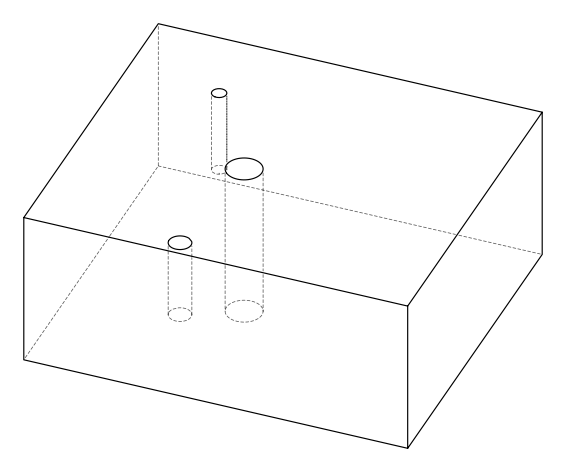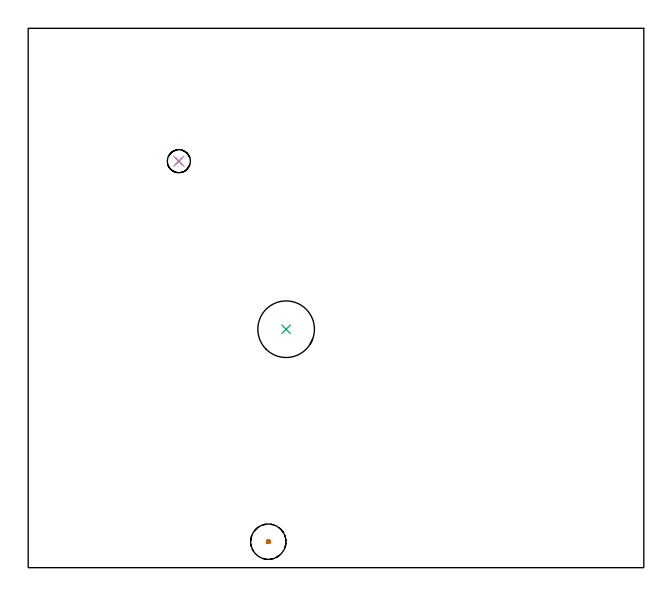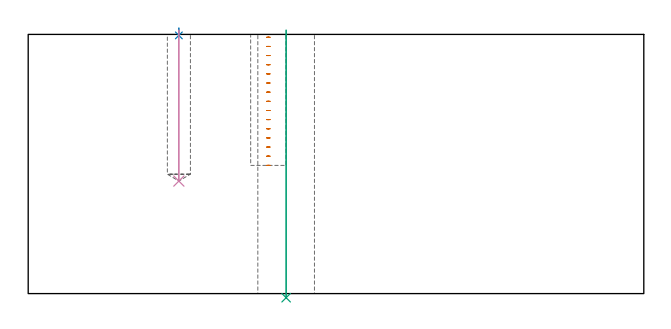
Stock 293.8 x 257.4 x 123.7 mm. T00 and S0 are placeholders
(PLAN: 4 operations, 3 tool changes, 1.4 min)
(1 MILL_BLIND_HOLE_FROM_SOLID_MATERIAL | STEP1POCKET | UGT0201_133 | Spiral | 0.52 min | 13865 mm3)
(2 SPOT_DRILL | STEP1POCKET_1 | NXT0321_9005460120000 | 0.03 min | 2 mm3)
(3 INDEXABLE_INSERT_DRILL_THROUGH_HOLE_FROM_SOLID | STEP1HOLE | NXT0302_025 | 0.51 min | 70792 mm3)
(4 DRILL_BLIND_HOLE_INTO_CENTER | STEP1POCKET_1 | UGT0301_505 | 0.29 min | 6426 mm3)
(TOOL UGT0201_133 | Carbide End Mill 15.0 | D15 FL30 Z4)
(TOOL NXT0321_9005460120000 | NC Spot Drill, 142deg, 12mm, Carbide, Uncoated | D12 PA142 FL30 Z2)
(TOOL NXT0302_025 | Index. Insert Drill 27mm [880-D2700L32-05] | D27 PA176 FL135 Z2)
(TOOL UGT0301_505 | Carbide Drill 11.0 mm | D11 PA118 FL94 Z2)
(OP 1 MILL_BLIND_HOLE_FROM_SOLID_MATERIAL)
G17 G21 G94 G90
T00 M6
G54
G17 G0 G90 X114.6 Y12.4 S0 M3
G43 Z133.7 H0
Z122.333
G94 G3 X115.05 Y12.85 R0.45 F250.
X114.6 Y13.3 R0.45
X113.7 Y12.4 R0.9
X114.6 Y13.3 R-0.9
X114.15 Y12.85 R0.45
X114.6 Y12.4 R0.45
G0 Z117.967
G3 X115.05 Y12.85 R0.45
X114.6 Y13.3 R0.45
X113.7 Y12.4 R0.9
X114.6 Y13.3 R-0.9
X114.15 Y12.85 R0.45
X114.6 Y12.4 R0.45
G0 Z113.6
G3 X115.05 Y12.85 R0.45
X114.6 Y13.3 R0.45
X113.7 Y12.4 R0.9
X114.6 Y13.3 R-0.9
X114.15 Y12.85 R0.45
X114.6 Y12.4 R0.45
G0 Z109.233
G3 X115.05 Y12.85 R0.45
X114.6 Y13.3 R0.45
X113.7 Y12.4 R0.9
X114.6 Y13.3 R-0.9
X114.15 Y12.85 R0.45
X114.6 Y12.4 R0.45
G0 Z104.867
G3 X115.05 Y12.85 R0.45
X114.6 Y13.3 R0.45
X113.7 Y12.4 R0.9
X114.6 Y13.3 R-0.9
X114.15 Y12.85 R0.45
X114.6 Y12.4 R0.45
G0 Z100.5
G3 X115.05 Y12.85 R0.45
X114.6 Y13.3 R0.45
X113.7 Y12.4 R0.9
X114.6 Y13.3 R-0.9
X114.15 Y12.85 R0.45
X114.6 Y12.4 R0.45
G0 Z96.133
G3 X115.05 Y12.85 R0.45
X114.6 Y13.3 R0.45
X113.7 Y12.4 R0.9
X114.6 Y13.3 R-0.9
X114.15 Y12.85 R0.45
X114.6 Y12.4 R0.45
G0 Z91.767
G3 X115.05 Y12.85 R0.45
X114.6 Y13.3 R0.45
X113.7 Y12.4 R0.9
X114.6 Y13.3 R-0.9
X114.15 Y12.85 R0.45
X114.6 Y12.4 R0.45
G0 Z87.4
G3 X115.05 Y12.85 R0.45
X114.6 Y13.3 R0.45
X113.7 Y12.4 R0.9
X114.6 Y13.3 R-0.9
X114.15 Y12.85 R0.45
X114.6 Y12.4 R0.45
G0 Z83.033
G3 X115.05 Y12.85 R0.45
X114.6 Y13.3 R0.45
X113.7 Y12.4 R0.9
X114.6 Y13.3 R-0.9
X114.15 Y12.85 R0.45
X114.6 Y12.4 R0.45
G0 Z78.667
G3 X115.05 Y12.85 R0.45
X114.6 Y13.3 R0.45
X113.7 Y12.4 R0.9
X114.6 Y13.3 R-0.9
X114.15 Y12.85 R0.45
X114.6 Y12.4 R0.45
G0 Z74.3
G3 X115.05 Y12.85 R0.45
X114.6 Y13.3 R0.45
X113.7 Y12.4 R0.9
X114.6 Y13.3 R-0.9
X114.15 Y12.85 R0.45
X114.6 Y12.4 R0.45
G0 Z69.933
G3 X115.05 Y12.85 R0.45
X114.6 Y13.3 R0.45
X113.7 Y12.4 R0.9
X114.6 Y13.3 R-0.9
X114.15 Y12.85 R0.45
X114.6 Y12.4 R0.45
G0 Z65.567
G3 X115.05 Y12.85 R0.45
X114.6 Y13.3 R0.45
X113.7 Y12.4 R0.9
X114.6 Y13.3 R-0.9
X114.15 Y12.85 R0.45
X114.6 Y12.4 R0.45
G0 Z61.2
G3 X115.05 Y12.85 R0.45
X114.6 Y13.3 R0.45
X113.7 Y12.4 R0.9
X114.6 Y13.3 R-0.9
X114.15 Y12.85 R0.45
X114.6 Y12.4 R0.45
G0 Z133.7
M5
M2
(OP 2 SPOT_DRILL)
G17 G21 G94 G90
T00 M6
G54
G17 G0 G90 X71.9 Y194. S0 M3
G43 Z133.7 H0
G94 G81 G98 Z123.227 F250. R126.7
G80
M5
M2
(OP 3 INDEXABLE_INSERT_DRILL_THROUGH_HOLE_FROM_SOLID)
G17 G21 G94 G90
T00 M6
G54
G17 G0 G90 X123.1 Y113.8 S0 M3
G43 Z133.7 H1
G94 G81 G98 Z-1.971 F250. R125.7
G80
M5
M2
(OP 4 DRILL_BLIND_HOLE_INTO_CENTER)
G17 G21 G94 G90
T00 M6
G54
G17 G0 G90 X71.9 Y194. S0 M3
G43 Z133.7 H0
G94 G81 G98 Z53.7 F250. R125.7
G80
M5
M2
